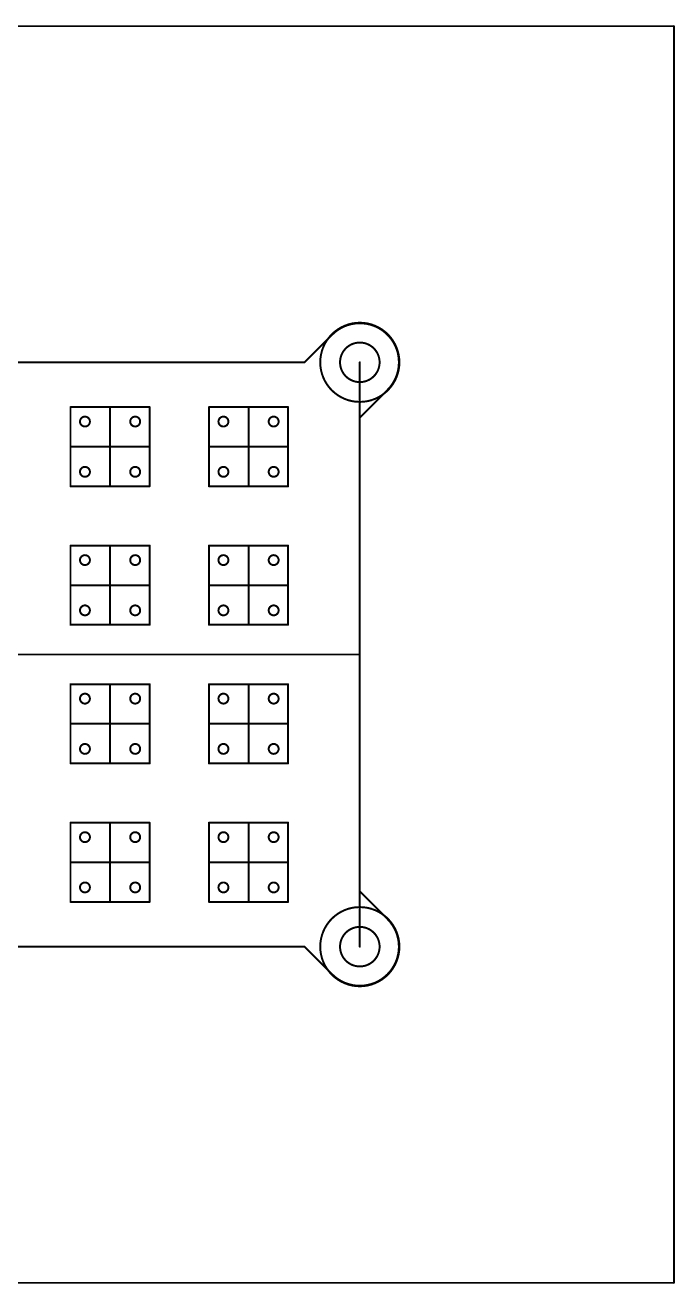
# Model space of a CAD drawing. Header units: millimetres. Extents: x 2 to 12, y 1 to 6.
# Drawn here: x 9.42 to 12, y 1 to 6 of the extents above; entities that cross this region are included whole.
import ezdxf

# ---------------------------------------------------------------- set-up
doc = ezdxf.new("R2010")
doc.units = ezdxf.units.MM
doc.header["$MEASUREMENT"] = 0
for name, color, linetype in [('BottomLayer', 5, 'Continuous'), ('Mechanical1', 6, 'Continuous'), ('TopLayer', 1, 'Continuous')]:
    doc.layers.add(name, color=color, linetype=linetype)

msp = doc.modelspace()

# ---------------------------------------------------------------- linework, layer by layer
at = {"layer": 'BottomLayer', "const_width": 0.00787}
for points in [[(10.64, 4.7725, -1), (10.86, 4.5525)], [(10.86, 2.4475, -1), (10.64, 2.2275)]]:
    msp.add_lwpolyline(points, format="xyb", dxfattribs=at)
for points in [[(10.53, 4.6625), (10.64, 4.7725)], [(7.1931, 4.6625), (10.53, 4.6625)], [(10.75, 4.4425), (10.86, 4.5525)], [(10.75, 2.5575), (10.75, 4.4425)], [(10.75, 2.5575), (10.86, 2.4475)], [(7.1931, 2.3375), (10.53, 2.3375)], [(10.53, 2.3375), (10.64, 2.2275)]]:
    msp.add_lwpolyline(points, dxfattribs=at)
at = {"layer": 'BottomLayer'}
for points, const_width in [([(10.638, 4.7725, 1), (10.642, 4.7725, 1)], 0.00394), ([(10.638, 4.7725, 1), (10.642, 4.7725, 1)], 0.00394), ([(10.8287, 4.6625, 1), (10.6713, 4.6625, 1)], 0.00787), ([(10.528, 4.6625, 1), (10.532, 4.6625, 1)], 0.00394), ([(10.528, 4.6625, 1), (10.532, 4.6625, 1)], 0.00394), ([(10.6693, 4.6625, 1), (10.6732, 4.6625, 1)], 0.00394), ([(10.8268, 4.6625, 1), (10.8307, 4.6625, 1)], 0.00394), ([(10.858, 4.5525, 1), (10.862, 4.5525, 1)], 0.00394), ([(10.858, 4.5525, 1), (10.862, 4.5525, 1)], 0.00394), ([(9.6756, 4.4268, 1), (9.6362, 4.4268, 1)], 0.00787), ([(9.6343, 4.4268, 1), (9.6382, 4.4268, 1)], 0.00394), ([(9.6736, 4.4268, 1), (9.6776, 4.4268, 1)], 0.00394), ([(9.8756, 4.4268, 1), (9.8362, 4.4268, 1)], 0.00787), ([(9.8343, 4.4268, 1), (9.8382, 4.4268, 1)], 0.00394), ([(9.8736, 4.4268, 1), (9.8776, 4.4268, 1)], 0.00394), ([(10.2268, 4.4268, 1), (10.1874, 4.4268, 1)], 0.00787), ([(10.1854, 4.4268, 1), (10.1894, 4.4268, 1)], 0.00394), ([(10.2248, 4.4268, 1), (10.2287, 4.4268, 1)], 0.00394), ([(10.4268, 4.4268, 1), (10.3874, 4.4268, 1)], 0.00787), ([(10.3854, 4.4268, 1), (10.3894, 4.4268, 1)], 0.00394), ([(10.4248, 4.4268, 1), (10.4287, 4.4268, 1)], 0.00394), ([(10.748, 4.4425, 1), (10.752, 4.4425, 1)], 0.00394), ([(10.748, 4.4425, 1), (10.752, 4.4425, 1)], 0.00394), ([(9.6756, 4.2268, 1), (9.6362, 4.2268, 1)], 0.00787), ([(9.6343, 4.2268, 1), (9.6382, 4.2268, 1)], 0.00394), ([(9.6736, 4.2268, 1), (9.6776, 4.2268, 1)], 0.00394), ([(9.8756, 4.2268, 1), (9.8362, 4.2268, 1)], 0.00787), ([(9.8343, 4.2268, 1), (9.8382, 4.2268, 1)], 0.00394), ([(9.8736, 4.2268, 1), (9.8776, 4.2268, 1)], 0.00394), ([(10.2268, 4.2268, 1), (10.1874, 4.2268, 1)], 0.00787), ([(10.1854, 4.2268, 1), (10.1894, 4.2268, 1)], 0.00394), ([(10.2248, 4.2268, 1), (10.2287, 4.2268, 1)], 0.00394), ([(10.4268, 4.2268, 1), (10.3874, 4.2268, 1)], 0.00787), ([(10.3854, 4.2268, 1), (10.3894, 4.2268, 1)], 0.00394), ([(10.4248, 4.2268, 1), (10.4287, 4.2268, 1)], 0.00394), ([(9.6756, 3.8756, 1), (9.6362, 3.8756, 1)], 0.00787), ([(9.6343, 3.8756, 1), (9.6382, 3.8756, 1)], 0.00394), ([(9.6736, 3.8756, 1), (9.6776, 3.8756, 1)], 0.00394), ([(9.8756, 3.8756, 1), (9.8362, 3.8756, 1)], 0.00787), ([(9.8343, 3.8756, 1), (9.8382, 3.8756, 1)], 0.00394), ([(9.8736, 3.8756, 1), (9.8776, 3.8756, 1)], 0.00394), ([(10.2268, 3.8756, 1), (10.1874, 3.8756, 1)], 0.00787), ([(10.1854, 3.8756, 1), (10.1894, 3.8756, 1)], 0.00394), ([(10.2248, 3.8756, 1), (10.2287, 3.8756, 1)], 0.00394), ([(10.4268, 3.8756, 1), (10.3874, 3.8756, 1)], 0.00787), ([(10.3854, 3.8756, 1), (10.3894, 3.8756, 1)], 0.00394), ([(10.4248, 3.8756, 1), (10.4287, 3.8756, 1)], 0.00394), ([(9.6756, 3.6756, 1), (9.6362, 3.6756, 1)], 0.00787), ([(9.6343, 3.6756, 1), (9.6382, 3.6756, 1)], 0.00394), ([(9.6736, 3.6756, 1), (9.6776, 3.6756, 1)], 0.00394), ([(9.8756, 3.6756, 1), (9.8362, 3.6756, 1)], 0.00787), ([(9.8343, 3.6756, 1), (9.8382, 3.6756, 1)], 0.00394), ([(9.8736, 3.6756, 1), (9.8776, 3.6756, 1)], 0.00394), ([(10.2268, 3.6756, 1), (10.1874, 3.6756, 1)], 0.00787), ([(10.1854, 3.6756, 1), (10.1894, 3.6756, 1)], 0.00394), ([(10.2248, 3.6756, 1), (10.2287, 3.6756, 1)], 0.00394), ([(10.4268, 3.6756, 1), (10.3874, 3.6756, 1)], 0.00787), ([(10.3854, 3.6756, 1), (10.3894, 3.6756, 1)], 0.00394), ([(10.4248, 3.6756, 1), (10.4287, 3.6756, 1)], 0.00394), ([(9.6756, 3.3244, 1), (9.6362, 3.3244, 1)], 0.00787), ([(9.6343, 3.3244, 1), (9.6382, 3.3244, 1)], 0.00394), ([(9.6736, 3.3244, 1), (9.6776, 3.3244, 1)], 0.00394), ([(9.8756, 3.3244, 1), (9.8362, 3.3244, 1)], 0.00787), ([(9.8343, 3.3244, 1), (9.8382, 3.3244, 1)], 0.00394), ([(9.8736, 3.3244, 1), (9.8776, 3.3244, 1)], 0.00394), ([(10.2268, 3.3244, 1), (10.1874, 3.3244, 1)], 0.00787), ([(10.1854, 3.3244, 1), (10.1894, 3.3244, 1)], 0.00394), ([(10.2248, 3.3244, 1), (10.2287, 3.3244, 1)], 0.00394), ([(10.4268, 3.3244, 1), (10.3874, 3.3244, 1)], 0.00787), ([(10.3854, 3.3244, 1), (10.3894, 3.3244, 1)], 0.00394), ([(10.4248, 3.3244, 1), (10.4287, 3.3244, 1)], 0.00394), ([(9.6756, 3.1244, 1), (9.6362, 3.1244, 1)], 0.00787), ([(9.6343, 3.1244, 1), (9.6382, 3.1244, 1)], 0.00394), ([(9.6736, 3.1244, 1), (9.6776, 3.1244, 1)], 0.00394), ([(9.8756, 3.1244, 1), (9.8362, 3.1244, 1)], 0.00787), ([(9.8343, 3.1244, 1), (9.8382, 3.1244, 1)], 0.00394), ([(9.8736, 3.1244, 1), (9.8776, 3.1244, 1)], 0.00394), ([(10.2268, 3.1244, 1), (10.1874, 3.1244, 1)], 0.00787), ([(10.1854, 3.1244, 1), (10.1894, 3.1244, 1)], 0.00394), ([(10.2248, 3.1244, 1), (10.2287, 3.1244, 1)], 0.00394), ([(10.4268, 3.1244, 1), (10.3874, 3.1244, 1)], 0.00787), ([(10.3854, 3.1244, 1), (10.3894, 3.1244, 1)], 0.00394), ([(10.4248, 3.1244, 1), (10.4287, 3.1244, 1)], 0.00394), ([(9.6756, 2.7732, 1), (9.6362, 2.7732, 1)], 0.00787), ([(9.6343, 2.7732, 1), (9.6382, 2.7732, 1)], 0.00394), ([(9.6736, 2.7732, 1), (9.6776, 2.7732, 1)], 0.00394), ([(9.8756, 2.7732, 1), (9.8362, 2.7732, 1)], 0.00787), ([(9.8343, 2.7732, 1), (9.8382, 2.7732, 1)], 0.00394), ([(9.8736, 2.7732, 1), (9.8776, 2.7732, 1)], 0.00394), ([(10.2268, 2.7732, 1), (10.1874, 2.7732, 1)], 0.00787), ([(10.1854, 2.7732, 1), (10.1894, 2.7732, 1)], 0.00394), ([(10.2248, 2.7732, 1), (10.2287, 2.7732, 1)], 0.00394), ([(10.4268, 2.7732, 1), (10.3874, 2.7732, 1)], 0.00787), ([(10.3854, 2.7732, 1), (10.3894, 2.7732, 1)], 0.00394), ([(10.4248, 2.7732, 1), (10.4287, 2.7732, 1)], 0.00394), ([(9.6756, 2.5732, 1), (9.6362, 2.5732, 1)], 0.00787), ([(9.6343, 2.5732, 1), (9.6382, 2.5732, 1)], 0.00394), ([(9.6736, 2.5732, 1), (9.6776, 2.5732, 1)], 0.00394), ([(9.8756, 2.5732, 1), (9.8362, 2.5732, 1)], 0.00787), ([(9.8343, 2.5732, 1), (9.8382, 2.5732, 1)], 0.00394), ([(9.8736, 2.5732, 1), (9.8776, 2.5732, 1)], 0.00394), ([(10.2268, 2.5732, 1), (10.1874, 2.5732, 1)], 0.00787), ([(10.1854, 2.5732, 1), (10.1894, 2.5732, 1)], 0.00394), ([(10.2248, 2.5732, 1), (10.2287, 2.5732, 1)], 0.00394), ([(10.4268, 2.5732, 1), (10.3874, 2.5732, 1)], 0.00787), ([(10.3854, 2.5732, 1), (10.3894, 2.5732, 1)], 0.00394), ([(10.4248, 2.5732, 1), (10.4287, 2.5732, 1)], 0.00394), ([(10.748, 2.5575, 1), (10.752, 2.5575, 1)], 0.00394), ([(10.748, 2.5575, 1), (10.752, 2.5575, 1)], 0.00394), ([(10.8287, 2.3375, 1), (10.6713, 2.3375, 1)], 0.00787), ([(10.858, 2.4475, 1), (10.862, 2.4475, 1)], 0.00394), ([(10.858, 2.4475, 1), (10.862, 2.4475, 1)], 0.00394), ([(10.528, 2.3375, 1), (10.532, 2.3375, 1)], 0.00394), ([(10.528, 2.3375, 1), (10.532, 2.3375, 1)], 0.00394), ([(10.6693, 2.3375, 1), (10.6732, 2.3375, 1)], 0.00394), ([(10.8268, 2.3375, 1), (10.8307, 2.3375, 1)], 0.00394), ([(10.638, 2.2275, 1), (10.642, 2.2275, 1)], 0.00394), ([(10.638, 2.2275, 1), (10.642, 2.2275, 1)], 0.00394)]:
    msp.add_lwpolyline(points, format="xyb", close=True, dxfattribs=dict(at, const_width=const_width))
at = {"layer": 'Mechanical1', "const_width": 0.00787}
for points in [[(7, 6), (12, 6)], [(12, 3.5), (12, 6)], [(10.75, 3.5), (10.75, 4.6625)], [(7, 3.5), (10.75, 3.5)], [(10.75, 2.3375), (10.75, 3.5)], [(12, 1), (12, 3.5)], [(7, 1), (12, 1)]]:
    msp.add_lwpolyline(points, dxfattribs=at)
at = {"layer": 'Mechanical1'}
for points, const_width in [([(11.998, 6, 1), (12.002, 6, 1)], 0.00394), ([(11.998, 6, 1), (12.002, 6, 1)], 0.00394), ([(10.9075, 4.6625, 1), (10.5925, 4.6625, 1)], 0.00787), ([(10.8287, 4.6625, 1), (10.6713, 4.6625, 1)], 0.00787), ([(10.5906, 4.6625, 1), (10.5945, 4.6625, 1)], 0.00394), ([(10.6693, 4.6625, 1), (10.6732, 4.6625, 1)], 0.00394), ([(10.748, 4.6625, 1), (10.752, 4.6625, 1)], 0.00394), ([(10.8268, 4.6625, 1), (10.8307, 4.6625, 1)], 0.00394), ([(10.9055, 4.6625, 1), (10.9094, 4.6625, 1)], 0.00394), ([(10.748, 3.5, 1), (10.752, 3.5, 1)], 0.00394), ([(10.748, 3.5, 1), (10.752, 3.5, 1)], 0.00394), ([(10.748, 3.5, 1), (10.752, 3.5, 1)], 0.00394), ([(11.998, 3.5, 1), (12.002, 3.5, 1)], 0.00394), ([(11.998, 3.5, 1), (12.002, 3.5, 1)], 0.00394), ([(10.9075, 2.3375, 1), (10.5925, 2.3375, 1)], 0.00787), ([(10.8287, 2.3375, 1), (10.6713, 2.3375, 1)], 0.00787), ([(10.5906, 2.3375, 1), (10.5945, 2.3375, 1)], 0.00394), ([(10.6693, 2.3375, 1), (10.6732, 2.3375, 1)], 0.00394), ([(10.748, 2.3375, 1), (10.752, 2.3375, 1)], 0.00394), ([(10.8268, 2.3375, 1), (10.8307, 2.3375, 1)], 0.00394), ([(10.9055, 2.3375, 1), (10.9094, 2.3375, 1)], 0.00394), ([(11.998, 1, 1), (12.002, 1, 1)], 0.00394), ([(11.998, 1, 1), (12.002, 1, 1)], 0.00394)]:
    msp.add_lwpolyline(points, format="xyb", close=True, dxfattribs=dict(at, const_width=const_width))
at = {"layer": 'TopLayer', "const_width": 0.00787}
for points in [[(9.5984, 4.4843), (9.9134, 4.4843)], [(9.5984, 4.1693), (9.5984, 4.4843)], [(9.7559, 4.1693), (9.7559, 4.4843)], [(9.9134, 4.1693), (9.9134, 4.4843)], [(10.1496, 4.4843), (10.4646, 4.4843)], [(10.1496, 4.1693), (10.1496, 4.4843)], [(10.3071, 4.1693), (10.3071, 4.4843)], [(10.4646, 4.1693), (10.4646, 4.4843)], [(9.5984, 4.3268), (9.9134, 4.3268)], [(10.1496, 4.3268), (10.4646, 4.3268)], [(9.5984, 4.1693), (9.9134, 4.1693)], [(10.1496, 4.1693), (10.4646, 4.1693)], [(9.5984, 3.6181), (9.5984, 3.9331)], [(9.5984, 3.9331), (9.9134, 3.9331)], [(9.7559, 3.6181), (9.7559, 3.9331)], [(9.9134, 3.6181), (9.9134, 3.9331)], [(10.1496, 3.6181), (10.1496, 3.9331)], [(10.1496, 3.9331), (10.4646, 3.9331)], [(10.3071, 3.6181), (10.3071, 3.9331)], [(10.4646, 3.6181), (10.4646, 3.9331)], [(9.5984, 3.7756), (9.9134, 3.7756)], [(10.1496, 3.7756), (10.4646, 3.7756)], [(9.5984, 3.6181), (9.9134, 3.6181)], [(10.1496, 3.6181), (10.4646, 3.6181)], [(9.5984, 3.0669), (9.5984, 3.3819)], [(9.5984, 3.3819), (9.9134, 3.3819)], [(9.7559, 3.0669), (9.7559, 3.3819)], [(9.9134, 3.0669), (9.9134, 3.3819)], [(10.1496, 3.0669), (10.1496, 3.3819)], [(10.1496, 3.3819), (10.4646, 3.3819)], [(10.3071, 3.0669), (10.3071, 3.3819)], [(10.4646, 3.0669), (10.4646, 3.3819)], [(9.5984, 3.2244), (9.9134, 3.2244)], [(10.1496, 3.2244), (10.4646, 3.2244)], [(9.5984, 3.0669), (9.9134, 3.0669)], [(10.1496, 3.0669), (10.4646, 3.0669)], [(9.5984, 2.8307), (9.9134, 2.8307)], [(9.5984, 2.5157), (9.5984, 2.8307)], [(9.7559, 2.5157), (9.7559, 2.8307)], [(9.9134, 2.5157), (9.9134, 2.8307)], [(10.1496, 2.8307), (10.4646, 2.8307)], [(10.1496, 2.5157), (10.1496, 2.8307)], [(10.3071, 2.5157), (10.3071, 2.8307)], [(10.4646, 2.5157), (10.4646, 2.8307)], [(9.5984, 2.6732), (9.9134, 2.6732)], [(10.1496, 2.6732), (10.4646, 2.6732)], [(9.5984, 2.5157), (9.9134, 2.5157)], [(10.1496, 2.5157), (10.4646, 2.5157)]]:
    msp.add_lwpolyline(points, dxfattribs=at)
at = {"layer": 'TopLayer', "const_width": 0.00394}
for points in [[(9.5965, 4.4843, 1), (9.6004, 4.4843, 1)], [(9.5965, 4.4843, 1), (9.6004, 4.4843, 1)], [(9.7539, 4.4843, 1), (9.7579, 4.4843, 1)], [(9.9114, 4.4843, 1), (9.9154, 4.4843, 1)], [(9.9114, 4.4843, 1), (9.9154, 4.4843, 1)], [(10.1476, 4.4843, 1), (10.1516, 4.4843, 1)], [(10.1476, 4.4843, 1), (10.1516, 4.4843, 1)], [(10.3051, 4.4843, 1), (10.3091, 4.4843, 1)], [(10.4626, 4.4843, 1), (10.4665, 4.4843, 1)], [(10.4626, 4.4843, 1), (10.4665, 4.4843, 1)], [(9.5965, 4.3268, 1), (9.6004, 4.3268, 1)], [(9.9114, 4.3268, 1), (9.9154, 4.3268, 1)], [(10.1476, 4.3268, 1), (10.1516, 4.3268, 1)], [(10.4626, 4.3268, 1), (10.4665, 4.3268, 1)], [(9.5965, 4.1693, 1), (9.6004, 4.1693, 1)], [(9.5965, 4.1693, 1), (9.6004, 4.1693, 1)], [(9.7539, 4.1693, 1), (9.7579, 4.1693, 1)], [(9.9114, 4.1693, 1), (9.9154, 4.1693, 1)], [(9.9114, 4.1693, 1), (9.9154, 4.1693, 1)], [(10.1476, 4.1693, 1), (10.1516, 4.1693, 1)], [(10.1476, 4.1693, 1), (10.1516, 4.1693, 1)], [(10.3051, 4.1693, 1), (10.3091, 4.1693, 1)], [(10.4626, 4.1693, 1), (10.4665, 4.1693, 1)], [(10.4626, 4.1693, 1), (10.4665, 4.1693, 1)], [(9.5965, 3.9331, 1), (9.6004, 3.9331, 1)], [(9.5965, 3.9331, 1), (9.6004, 3.9331, 1)], [(9.7539, 3.9331, 1), (9.7579, 3.9331, 1)], [(9.9114, 3.9331, 1), (9.9154, 3.9331, 1)], [(9.9114, 3.9331, 1), (9.9154, 3.9331, 1)], [(10.1476, 3.9331, 1), (10.1516, 3.9331, 1)], [(10.1476, 3.9331, 1), (10.1516, 3.9331, 1)], [(10.3051, 3.9331, 1), (10.3091, 3.9331, 1)], [(10.4626, 3.9331, 1), (10.4665, 3.9331, 1)], [(10.4626, 3.9331, 1), (10.4665, 3.9331, 1)], [(9.5965, 3.7756, 1), (9.6004, 3.7756, 1)], [(9.9114, 3.7756, 1), (9.9154, 3.7756, 1)], [(10.1476, 3.7756, 1), (10.1516, 3.7756, 1)], [(10.4626, 3.7756, 1), (10.4665, 3.7756, 1)], [(9.5965, 3.6181, 1), (9.6004, 3.6181, 1)], [(9.5965, 3.6181, 1), (9.6004, 3.6181, 1)], [(9.7539, 3.6181, 1), (9.7579, 3.6181, 1)], [(9.9114, 3.6181, 1), (9.9154, 3.6181, 1)], [(9.9114, 3.6181, 1), (9.9154, 3.6181, 1)], [(10.1476, 3.6181, 1), (10.1516, 3.6181, 1)], [(10.1476, 3.6181, 1), (10.1516, 3.6181, 1)], [(10.3051, 3.6181, 1), (10.3091, 3.6181, 1)], [(10.4626, 3.6181, 1), (10.4665, 3.6181, 1)], [(10.4626, 3.6181, 1), (10.4665, 3.6181, 1)], [(9.5965, 3.3819, 1), (9.6004, 3.3819, 1)], [(9.5965, 3.3819, 1), (9.6004, 3.3819, 1)], [(9.7539, 3.3819, 1), (9.7579, 3.3819, 1)], [(9.9114, 3.3819, 1), (9.9154, 3.3819, 1)], [(9.9114, 3.3819, 1), (9.9154, 3.3819, 1)], [(10.1476, 3.3819, 1), (10.1516, 3.3819, 1)], [(10.1476, 3.3819, 1), (10.1516, 3.3819, 1)], [(10.3051, 3.3819, 1), (10.3091, 3.3819, 1)], [(10.4626, 3.3819, 1), (10.4665, 3.3819, 1)], [(10.4626, 3.3819, 1), (10.4665, 3.3819, 1)], [(9.5965, 3.2244, 1), (9.6004, 3.2244, 1)], [(9.9114, 3.2244, 1), (9.9154, 3.2244, 1)], [(10.1476, 3.2244, 1), (10.1516, 3.2244, 1)], [(10.4626, 3.2244, 1), (10.4665, 3.2244, 1)], [(9.5965, 3.0669, 1), (9.6004, 3.0669, 1)], [(9.5965, 3.0669, 1), (9.6004, 3.0669, 1)], [(9.7539, 3.0669, 1), (9.7579, 3.0669, 1)], [(9.9114, 3.0669, 1), (9.9154, 3.0669, 1)], [(9.9114, 3.0669, 1), (9.9154, 3.0669, 1)], [(10.1476, 3.0669, 1), (10.1516, 3.0669, 1)], [(10.1476, 3.0669, 1), (10.1516, 3.0669, 1)], [(10.3051, 3.0669, 1), (10.3091, 3.0669, 1)], [(10.4626, 3.0669, 1), (10.4665, 3.0669, 1)], [(10.4626, 3.0669, 1), (10.4665, 3.0669, 1)], [(9.5965, 2.8307, 1), (9.6004, 2.8307, 1)], [(9.5965, 2.8307, 1), (9.6004, 2.8307, 1)], [(9.7539, 2.8307, 1), (9.7579, 2.8307, 1)], [(9.9114, 2.8307, 1), (9.9154, 2.8307, 1)], [(9.9114, 2.8307, 1), (9.9154, 2.8307, 1)], [(10.1476, 2.8307, 1), (10.1516, 2.8307, 1)], [(10.1476, 2.8307, 1), (10.1516, 2.8307, 1)], [(10.3051, 2.8307, 1), (10.3091, 2.8307, 1)], [(10.4626, 2.8307, 1), (10.4665, 2.8307, 1)], [(10.4626, 2.8307, 1), (10.4665, 2.8307, 1)], [(9.5965, 2.6732, 1), (9.6004, 2.6732, 1)], [(9.9114, 2.6732, 1), (9.9154, 2.6732, 1)], [(10.1476, 2.6732, 1), (10.1516, 2.6732, 1)], [(10.4626, 2.6732, 1), (10.4665, 2.6732, 1)], [(9.5965, 2.5157, 1), (9.6004, 2.5157, 1)], [(9.5965, 2.5157, 1), (9.6004, 2.5157, 1)], [(9.7539, 2.5157, 1), (9.7579, 2.5157, 1)], [(9.9114, 2.5157, 1), (9.9154, 2.5157, 1)], [(9.9114, 2.5157, 1), (9.9154, 2.5157, 1)], [(10.1476, 2.5157, 1), (10.1516, 2.5157, 1)], [(10.1476, 2.5157, 1), (10.1516, 2.5157, 1)], [(10.3051, 2.5157, 1), (10.3091, 2.5157, 1)], [(10.4626, 2.5157, 1), (10.4665, 2.5157, 1)], [(10.4626, 2.5157, 1), (10.4665, 2.5157, 1)]]:
    msp.add_lwpolyline(points, format="xyb", close=True, dxfattribs=at)

doc.saveas('drawing.dxf')
